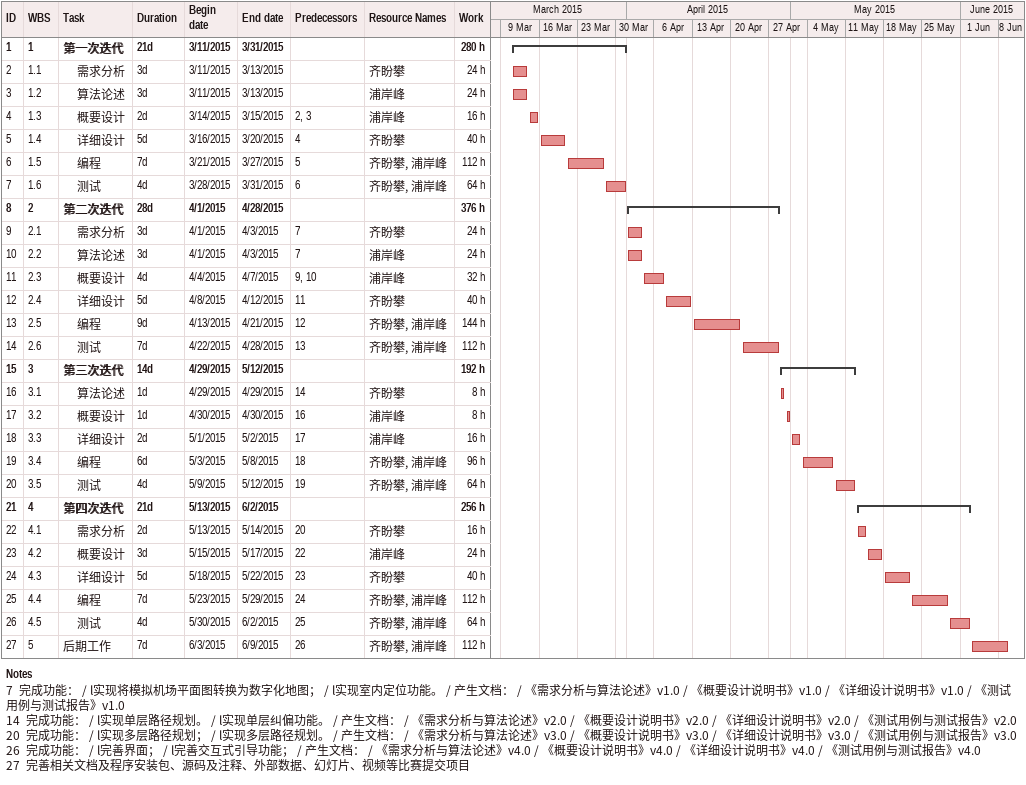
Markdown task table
| ID | WBS | Task | Duration | Start | Finish | Predecessors | Resources | Work (h) |
|---|---|---|---|---|---|---|---|---|
| 1 | 1 | **第一次迭代** | 21d | 2015-03-11 | 2015-03-31 |  |  | 280 |
| 2 | 1.1 | 需求分析 | 3d | 2015-03-11 | 2015-03-13 |  | 齐盼攀 | 24 |
| 3 | 1.2 | 算法论述 | 3d | 2015-03-11 | 2015-03-13 |  | 浦岸峰 | 24 |
| 4 | 1.3 | 概要设计 | 2d | 2015-03-14 | 2015-03-15 | 2, 3 | 浦岸峰 | 16 |
| 5 | 1.4 | 详细设计 | 5d | 2015-03-16 | 2015-03-20 | 4 | 齐盼攀 | 40 |
| 6 | 1.5 | 编程 | 7d | 2015-03-21 | 2015-03-27 | 5 | 齐盼攀, 浦岸峰 | 112 |
| 7 | 1.6 | 测试 | 4d | 2015-03-28 | 2015-03-31 | 6 | 齐盼攀, 浦岸峰 | 64 |
| 8 | 2 | **第二次迭代** | 28d | 2015-04-01 | 2015-04-28 |  |  | 376 |
| 9 | 2.1 | 需求分析 | 3d | 2015-04-01 | 2015-04-03 | 7 | 齐盼攀 | 24 |
| 10 | 2.2 | 算法论述 | 3d | 2015-04-01 | 2015-04-03 | 7 | 浦岸峰 | 24 |
| 11 | 2.3 | 概要设计 | 4d | 2015-04-04 | 2015-04-07 | 9, 10 | 浦岸峰 | 32 |
| 12 | 2.4 | 详细设计 | 5d | 2015-04-08 | 2015-04-12 | 11 | 齐盼攀 | 40 |
| 13 | 2.5 | 编程 | 9d | 2015-04-13 | 2015-04-21 | 12 | 齐盼攀, 浦岸峰 | 144 |
| 14 | 2.6 | 测试 | 7d | 2015-04-22 | 2015-04-28 | 13 | 齐盼攀, 浦岸峰 | 112 |
| 15 | 3 | **第三次迭代** | 14d | 2015-04-29 | 2015-05-12 |  |  | 192 |
| 16 | 3.1 | 算法论述 | 1d | 2015-04-29 | 2015-04-29 | 14 | 齐盼攀 | 8 |
| 17 | 3.2 | 概要设计 | 1d | 2015-04-30 | 2015-04-30 | 16 | 浦岸峰 | 8 |
| 18 | 3.3 | 详细设计 | 2d | 2015-05-01 | 2015-05-02 | 17 | 浦岸峰 | 16 |
| 19 | 3.4 | 编程 | 6d | 2015-05-03 | 2015-05-08 | 18 | 齐盼攀, 浦岸峰 | 96 |
| 20 | 3.5 | 测试 | 4d | 2015-05-09 | 2015-05-12 | 19 | 齐盼攀, 浦岸峰 | 64 |
| 21 | 4 | **第四次迭代** | 21d | 2015-05-13 | 2015-06-02 |  |  | 256 |
| 22 | 4.1 | 需求分析 | 2d | 2015-05-13 | 2015-05-14 | 20 | 齐盼攀 | 16 |
| 23 | 4.2 | 概要设计 | 3d | 2015-05-15 | 2015-05-17 | 22 | 浦岸峰 | 24 |
| 24 | 4.3 | 详细设计 | 5d | 2015-05-18 | 2015-05-22 | 23 | 齐盼攀 | 40 |
| 25 | 4.4 | 编程 | 7d | 2015-05-23 | 2015-05-29 | 24 | 齐盼攀, 浦岸峰 | 112 |
| 26 | 4.5 | 测试 | 4d | 2015-05-30 | 2015-06-02 | 25 | 齐盼攀, 浦岸峰 | 64 |
| 27 | 5 | 后期工作 | 7d | 2015-06-03 | 2015-06-09 | 26 | 齐盼攀, 浦岸峰 | 112 |

Notes
- 7: 完成功能： / l实现将模拟机场平面图转换为数字化地图； / l实现室内定位功能。 / 产生文档： / 《需求分析与算法论述》v1.0 / 《概要设计说明书》v1.0 / 《详细设计说明书》v1.0 / 《测试用例与测试报告》v1.0
- 14: 完成功能： / l实现单层路径规划。 / l实现单层纠偏功能。 / 产生文档： / 《需求分析与算法论述》v2.0 / 《概要设计说明书》v2.0 / 《详细设计说明书》v2.0 / 《测试用例与测试报告》v2.0
- 20: 完成功能： / l实现多层路径规划； / l实现多层路径规划。 / 产生文档： / 《需求分析与算法论述》v3.0 / 《概要设计说明书》v3.0 / 《详细设计说明书》v3.0 / 《测试用例与测试报告》v3.0
- 26: 完成功能： / l完善界面； / l完善交互式引导功能； / 产生文档： / 《需求分析与算法论述》v4.0 / 《概要设计说明书》v4.0 / 《详细设计说明书》v4.0 / 《测试用例与测试报告》v4.0
- 27: 完善相关文档及程序安装包、源码及注释、外部数据、幻灯片、视频等比赛提交项目
